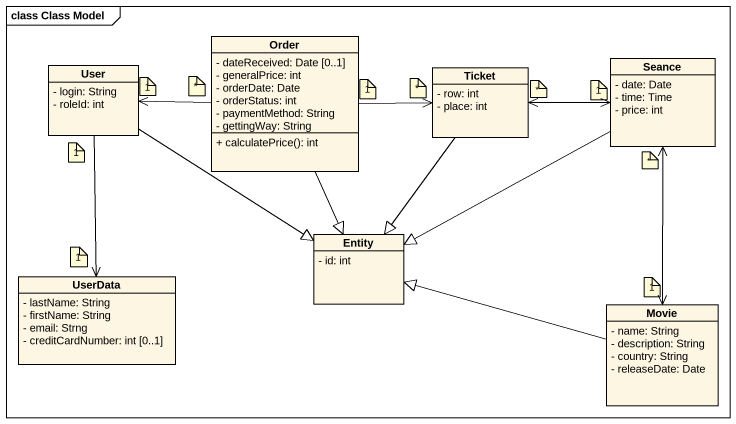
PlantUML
@startuml
mainframe class Class Model
hide circle
hide empty members
skinparam classAttributeIconSize 0
class Order {
  - dateReceived: Date [0..1]
  - generalPrice: int
  - orderDate: Date
  - orderStatus: int
  - paymentMethod: String
  - gettingWay: String
  + calculatePrice(): int
}
class User {
  - login: String
  - roleId: int
}
class Ticket {
  - row: int
  - place: int
}
class Seance {
  - date: Date
  - time: Time
  - price: int
}
class "Entity" as Entity_ {
  - id: int
}
class UserData {
  - lastName: String
  - firstName: String
  - email: Strng
  - creditCardNumber: int [0..1]
}
class Movie {
  - name: String
  - description: String
  - country: String
  - releaseDate: Date
}
Order -left-> User
Order -right-> Ticket
Order --|> Entity_
User --|> Entity_
User --> UserData
Ticket <-right-> Seance
Ticket --|> Entity_
Seance -left-|> Entity_
Seance <--> Movie
Movie -left-|> Entity_
note as N1
  1
end note
note as N2
  *
end note
note as N3
  1
end note
note as N4
  *
end note
note as N5
  *
end note
note as N6
  1
end note
note as N7
  1
end note
note as N8
  *
end note
note as N9
  1
end note
note as N10
  1
end note
@enduml
